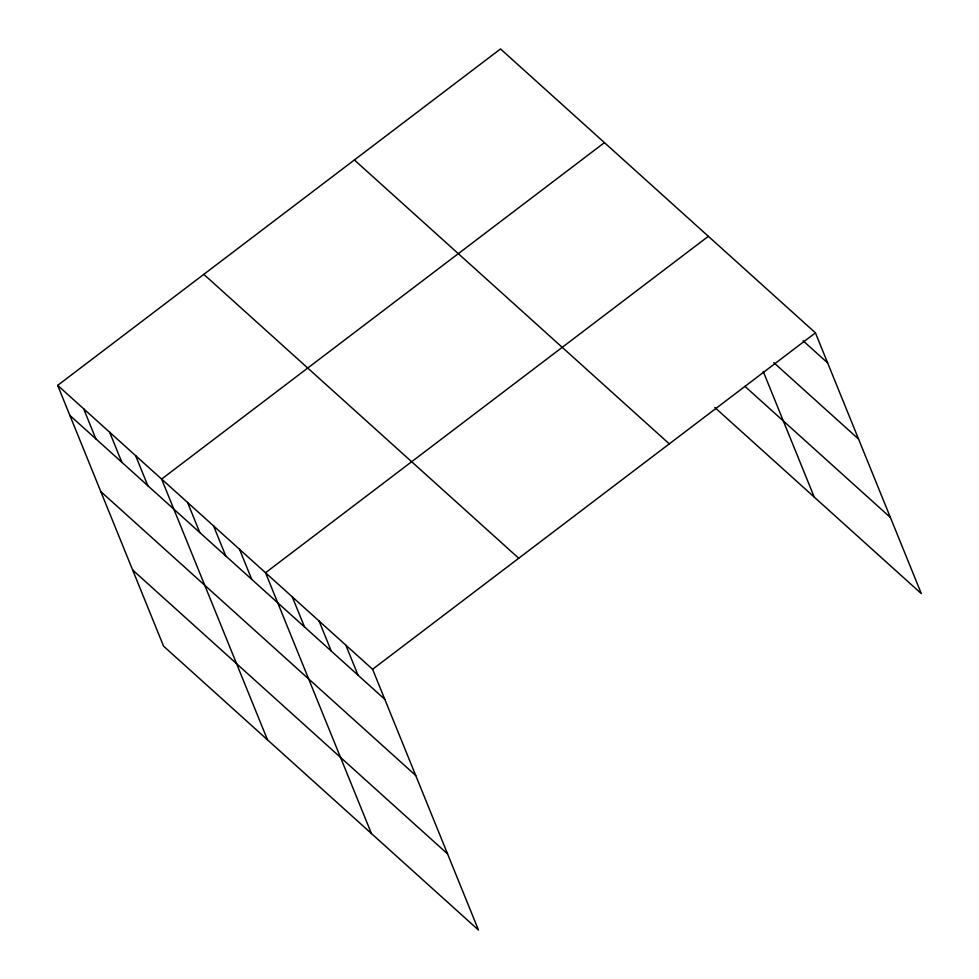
<?xml version="1.0" encoding="UTF-8"?>
<svg xmlns="http://www.w3.org/2000/svg" width="979" height="979" viewBox="0 0 979 979"><rect width="100%" height="100%" fill="white"/><g stroke="black" fill="none" stroke-linecap="round" stroke-linejoin="round"><path stroke-width="1.47" d="M57.675 385.371L372.595 669.269L478.486 930.05L163.566 646.152L57.675 385.371L500.514 48.95L815.434 332.848L921.325 593.629L714.841 407.484M604.435 142.64L161.608 479.061L267.5 739.843M708.355 236.318L265.529 572.752L371.42 833.521M372.595 669.269L815.434 332.848M803.098 340.79L827.634 362.903M773.789 362.634L858.546 439.045M744.921 386.338L890.4 517.487M354.374 159.969L669.293 443.866M203.816 274.353L518.735 558.25M69.888 415.439L384.808 699.336M100.8 491.568L415.72 775.466M132.654 570.011L447.574 853.908M763.216 371.42L814.247 497.099M345.832 645.137L358.033 675.204M319.068 621.004L331.269 651.072M292.293 596.884L304.506 626.939M239.549 549.329L251.75 579.384M213.569 525.907L225.77 555.962M187.589 502.484L199.789 532.539M135.616 455.639L147.829 485.706M109.636 432.216L121.849 462.284M83.656 408.794L95.869 438.861"/></g></svg>
